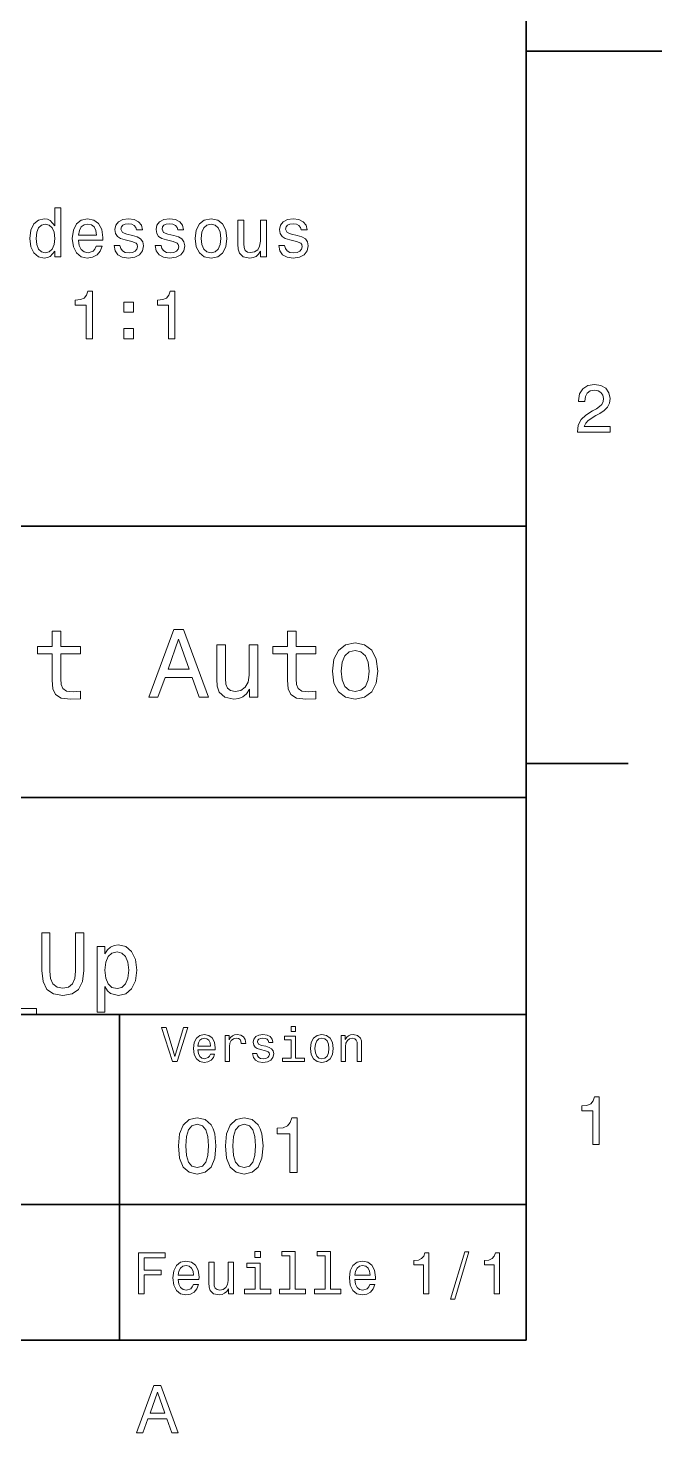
# Model space of a CAD drawing. Extents: x 0 to 297, y 0 to 210.
# Drawn here: x 250.3 to 297, y 3.2 to 106.7 of the extents above; entities that cross this region are included whole.
import ezdxf

# ---------------------------------------------------------------- set-up
doc = ezdxf.new("R2010")
doc.units = 0

msp = doc.modelspace()

# ---------------------------------------------------------------- linework, layer by layer
at = {"color": 7, "lineweight": 35}
for p, q in [((287, 10), (287, 200)), ((97, 70), (287, 70)), ((287, 70), (287, 10)), ((162, 50), (287, 50)), ((162, 34), (287, 34)), ((257, 10), (257, 34)), ((162, 20), (287, 20)), ((10, 10), (287, 10)), ((97, 10), (287, 10))]:
    msp.add_line(p, q, dxfattribs=at)
at = {"color": 7, "lineweight": 35, "ltscale": 0.25}
msp.add_line((287, 105), (297, 105), dxfattribs=at)
at = {"color": 7, "lineweight": 35, "ltscale": 0.1875}
msp.add_line((287, 52.5), (294.5, 52.5), dxfattribs=at)
at = {"color": 7, "lineweight": 13}
for points in [[(252.229324, 90.265923), (252.229324, 89.847336), (252.673126, 89.847336), (252.673126, 93.468376), (252.234375, 93.468376), (252.234375, 92.142006), (251.896469, 92.525291), (251.689697, 92.616066), (251.452667, 92.651367), (251.024002, 92.550507), (250.691147, 92.268082), (250.474289, 91.814194), (250.398636, 91.203964), (250.474289, 90.593735), (250.691147, 90.134796), (251.024002, 89.847336), (251.452667, 89.751518), (251.689697, 89.786819), (251.90152, 89.877594)], [(251.52832, 92.252953), (251.820831, 92.18235), (252.042725, 91.985664), (252.173859, 91.657852), (252.224289, 91.203964), (252.173859, 90.745033), (252.042725, 90.417221), (251.820831, 90.215492), (251.52832, 90.149933), (251.250946, 90.215492), (251.039124, 90.417221), (250.897919, 90.750076), (250.852524, 91.203964), (250.897919, 91.652809), (251.039124, 91.980621), (251.250946, 92.18235)], [(253.98941, 91.072838), (255.764633, 91.072838), (255.769669, 91.27961), (255.68898, 91.859581), (255.467072, 92.293304), (255.114059, 92.55555), (254.645035, 92.651367), (254.186096, 92.550507), (253.833069, 92.268082), (253.606125, 91.809151), (253.525436, 91.203964), (253.601089, 90.583649), (253.828033, 90.129753), (254.17601, 89.847336), (254.629898, 89.751518), (255.02327, 89.817078), (255.346039, 89.988548), (255.583069, 90.26088), (255.719238, 90.623993), (255.280487, 90.623993), (255.189697, 90.422264), (255.058578, 90.270966), (254.685379, 90.149933), (254.397919, 90.205406), (254.181061, 90.38192), (254.039841, 90.66938), (253.98941, 91.057709)], [(253.98941, 91.446037), (254.044891, 91.794022), (254.181061, 92.051224), (254.387833, 92.207565), (254.660156, 92.263039), (254.92746, 92.207565), (255.134232, 92.051224), (255.260315, 91.794022), (255.305695, 91.446037)], [(257.96347, 91.425865), (257.53479, 91.526733), (257.217072, 91.642723), (257.111176, 91.879753), (257.141418, 92.046181), (257.247345, 92.167221), (257.418823, 92.242867), (257.665924, 92.273125), (257.902954, 92.242867), (258.089569, 92.152092), (258.210602, 92.015923), (258.261017, 91.834366), (258.694733, 91.834366), (258.694733, 91.844452), (258.61911, 92.172264), (258.412323, 92.429466), (258.089569, 92.590851), (257.665924, 92.651367), (257.237244, 92.590851), (256.924561, 92.424423), (256.727875, 92.177307), (256.667358, 91.864624), (256.712769, 91.562035), (256.853973, 91.35022), (257.085968, 91.198921), (257.423859, 91.09301), (257.918091, 90.971977), (258.220673, 90.845894), (258.301361, 90.745033), (258.331635, 90.593735), (258.286255, 90.407135), (258.165192, 90.265923), (257.968506, 90.175148), (257.706268, 90.14489), (257.428894, 90.175148), (257.227173, 90.281052), (257.091003, 90.452522), (257.035522, 90.689552), (256.606842, 90.689552), (256.67746, 90.286095), (256.884216, 89.993591), (257.212036, 89.817078), (257.665924, 89.751518), (258.139984, 89.817078), (258.487976, 89.993591), (258.699799, 90.276009), (258.775452, 90.644165), (258.719971, 90.961891), (258.563629, 91.178749), (258.306427, 91.319962)], [(260.999512, 91.425865), (260.570831, 91.526733), (260.253113, 91.642723), (260.147186, 91.879753), (260.17746, 92.046181), (260.283356, 92.167221), (260.454834, 92.242867), (260.701935, 92.273125), (260.938965, 92.242867), (261.12558, 92.152092), (261.246613, 92.015923), (261.297058, 91.834366), (261.730774, 91.834366), (261.730774, 91.844452), (261.655121, 92.172264), (261.448334, 92.429466), (261.12558, 92.590851), (260.701935, 92.651367), (260.273285, 92.590851), (259.960602, 92.424423), (259.763916, 92.177307), (259.7034, 91.864624), (259.748779, 91.562035), (259.889984, 91.35022), (260.121979, 91.198921), (260.459869, 91.09301), (260.954102, 90.971977), (261.256714, 90.845894), (261.337402, 90.745033), (261.367645, 90.593735), (261.322266, 90.407135), (261.201233, 90.265923), (261.004547, 90.175148), (260.74231, 90.14489), (260.464905, 90.175148), (260.263184, 90.281052), (260.127014, 90.452522), (260.071533, 90.689552), (259.642883, 90.689552), (259.71347, 90.286095), (259.920258, 89.993591), (260.248047, 89.817078), (260.701935, 89.751518), (261.176025, 89.817078), (261.523987, 89.993591), (261.735809, 90.276009), (261.811462, 90.644165), (261.755981, 90.961891), (261.59964, 91.178749), (261.342438, 91.319962)], [(262.578033, 91.198921), (262.658722, 90.583649), (262.890717, 90.129753), (263.25885, 89.847336), (263.753113, 89.751518), (264.24231, 89.847336), (264.610443, 90.12471), (264.842438, 90.578606), (264.928162, 91.198921), (264.842438, 91.814194), (264.610443, 92.273125), (264.24231, 92.550507), (263.753113, 92.651367), (263.25885, 92.550507), (262.890717, 92.268082), (262.658722, 91.814194)], [(263.031921, 91.203964), (263.077301, 91.657852), (263.218506, 91.985664), (263.445465, 92.187393), (263.753113, 92.257996), (264.055695, 92.187393), (264.282654, 91.990707), (264.423859, 91.657852), (264.474274, 91.203964), (264.423859, 90.745033), (264.282654, 90.412178), (264.055695, 90.210449), (263.753113, 90.14489), (263.445465, 90.210449), (263.218506, 90.412178), (263.077301, 90.745033)], [(267.833069, 92.55555), (267.389282, 92.55555), (267.389282, 90.992149), (267.338837, 90.629036), (267.192566, 90.366791), (266.965637, 90.205406), (266.668091, 90.154976), (266.431061, 90.19532), (266.279755, 90.316353), (266.194031, 90.523125), (266.173859, 90.815636), (266.173859, 92.55555), (265.730042, 92.55555), (265.730042, 90.775291), (265.745178, 90.417221), (265.841003, 90.119667), (266.133514, 89.847336), (266.602539, 89.751518), (266.854675, 89.786819), (267.071533, 89.877594), (267.258148, 90.033936), (267.409424, 90.26088), (267.409424, 89.847336), (267.833069, 89.847336)], [(270.107574, 91.425865), (269.678894, 91.526733), (269.361176, 91.642723), (269.255249, 91.879753), (269.285522, 92.046181), (269.391418, 92.167221), (269.562897, 92.242867), (269.809998, 92.273125), (270.047058, 92.242867), (270.233643, 92.152092), (270.354675, 92.015923), (270.405121, 91.834366), (270.838837, 91.834366), (270.838837, 91.844452), (270.763184, 92.172264), (270.556396, 92.429466), (270.233643, 92.590851), (269.809998, 92.651367), (269.381348, 92.590851), (269.068665, 92.424423), (268.871979, 92.177307), (268.811462, 91.864624), (268.856842, 91.562035), (268.998047, 91.35022), (269.230042, 91.198921), (269.567932, 91.09301), (270.062164, 90.971977), (270.364777, 90.845894), (270.445465, 90.745033), (270.475708, 90.593735), (270.430328, 90.407135), (270.309296, 90.265923), (270.11261, 90.175148), (269.850372, 90.14489), (269.572998, 90.175148), (269.371246, 90.281052), (269.235077, 90.452522), (269.179626, 90.689552), (268.750946, 90.689552), (268.821533, 90.286095), (269.02832, 89.993591), (269.35614, 89.817078), (269.809998, 89.751518), (270.284088, 89.817078), (270.63205, 89.993591), (270.843872, 90.276009), (270.919525, 90.644165), (270.864044, 90.961891), (270.707703, 91.178749), (270.4505, 91.319962)], [(254.55426, 83.800507), (255.013184, 83.800507), (255.013184, 87.325722), (254.670258, 87.325722), (254.579468, 87.018089), (254.397919, 86.81131), (254.120544, 86.690277), (253.737259, 86.649933), (253.737259, 86.291862), (254.55426, 86.291862)], [(260.626312, 83.800507), (261.085236, 83.800507), (261.085236, 87.325722), (260.74231, 87.325722), (260.65152, 87.018089), (260.469971, 86.81131), (260.192566, 86.690277), (259.809296, 86.649933), (259.809296, 86.291862), (260.626312, 86.291862)], [(257.333069, 85.757278), (258.029053, 85.757278), (258.029053, 86.50872), (257.333069, 86.50872)], [(257.333069, 83.800507), (258.029053, 83.800507), (258.029053, 84.551949), (257.333069, 84.551949)], [(290.76947, 76.916786), (293.175079, 76.916786), (293.175079, 77.350502), (291.273773, 77.350502), (291.3797, 77.587532), (291.561249, 77.784218), (292.121033, 78.142288), (292.418579, 78.293587), (292.751434, 78.510445), (292.988464, 78.762604), (293.124634, 79.060158), (293.175079, 79.398056), (293.089355, 79.821686), (292.852325, 80.154541), (292.489197, 80.366356), (292.020172, 80.442001), (291.536041, 80.35627), (291.167877, 80.119232), (290.930847, 79.740997), (290.850159, 79.241714), (290.850159, 79.171112), (291.309082, 79.171112), (291.309082, 79.211456), (291.354462, 79.554398), (291.490631, 79.806557), (291.707489, 79.967941), (291.994965, 80.023415), (292.287476, 79.972984), (292.504333, 79.846901), (292.645538, 79.650215), (292.695984, 79.403099), (292.660675, 79.171112), (292.56485, 78.974426), (292.403473, 78.802956), (292.181549, 78.651657), (291.884003, 78.490273), (291.389771, 78.177589), (291.041779, 77.844742), (290.835022, 77.441284), (290.76947, 76.931915)], [(252.05043, 60.579971), (252.05043, 58.64193), (252.093658, 58.015129), (252.29538, 57.582851), (252.698853, 57.330688), (253.383286, 57.244236), (254.132568, 57.280258), (254.132568, 57.827808), (253.585022, 57.78458), (253.087891, 57.842216), (252.82132, 58.022331), (252.706055, 58.324928), (252.684448, 58.75), (252.684448, 60.579971), (254.132568, 60.579971), (254.132568, 61.120316), (252.684448, 61.120316), (252.684448, 62.251438), (252.05043, 62.251438), (252.05043, 61.120316), (250.955322, 61.120316), (250.955322, 60.579971)], [(259.175781, 57.381123), (259.838623, 57.381123), (260.364563, 58.850864), (262.360229, 58.850864), (262.886169, 57.381123), (263.563416, 57.381123), (261.733429, 62.388329), (260.998566, 62.388329)], [(269.399109, 60.579971), (269.399109, 58.64193), (269.442352, 58.015129), (269.644073, 57.582851), (270.047546, 57.330688), (270.731995, 57.244236), (271.481262, 57.280258), (271.481262, 57.827808), (270.933716, 57.78458), (270.436584, 57.842216), (270.170013, 58.022331), (270.054749, 58.324928), (270.033142, 58.75), (270.033142, 60.579971), (271.481262, 60.579971), (271.481262, 61.120316), (270.033142, 61.120316), (270.033142, 62.251438), (269.399109, 62.251438), (269.399109, 61.120316), (268.304016, 61.120316), (268.304016, 60.579971)], [(260.595093, 59.463257), (261.365997, 61.667866), (262.136902, 59.463257)], [(267.194519, 61.25), (266.560516, 61.25), (266.560516, 59.016571), (266.488464, 58.497837), (266.279541, 58.123196), (265.955322, 57.892651), (265.530243, 57.820602), (265.19165, 57.878242), (264.975494, 58.051151), (264.853027, 58.346542), (264.824219, 58.764408), (264.824219, 61.25), (264.190186, 61.25), (264.190186, 58.706772), (264.211792, 58.195244), (264.348694, 57.770172), (264.766571, 57.381123), (265.436584, 57.244236), (265.796814, 57.294666), (266.106628, 57.424351), (266.373199, 57.647694), (266.589325, 57.971901), (266.589325, 57.381123), (267.194519, 57.381123)], [(272.698853, 59.311958), (272.814117, 58.432995), (273.145508, 57.78458), (273.671448, 57.381123), (274.377502, 57.244236), (275.076355, 57.381123), (275.602295, 57.777374), (275.933716, 58.425793), (276.056183, 59.311958), (275.933716, 60.190922), (275.602295, 60.846542), (275.076355, 61.242794), (274.377502, 61.386887), (273.671448, 61.242794), (273.145508, 60.839336), (272.814117, 60.190922)], [(273.34726, 59.319164), (273.412109, 59.967579), (273.613831, 60.435879), (273.938019, 60.72406), (274.377502, 60.824928), (274.809784, 60.72406), (275.134003, 60.443081), (275.335724, 59.967579), (275.407776, 59.319164), (275.335724, 58.663544), (275.134003, 58.188038), (274.809784, 57.899853), (274.377502, 57.806194), (273.938019, 57.899853), (273.613831, 58.188038), (273.412109, 58.663544)], [(251.27449, 37.242073), (251.365265, 36.431557), (251.650574, 35.854465), (252.130402, 35.523773), (252.824203, 35.407059), (253.51152, 35.523773), (253.991348, 35.854465), (254.276642, 36.425072), (254.373917, 37.242073), (254.373917, 40.030258), (253.770889, 40.030258), (253.770889, 37.209652), (253.712524, 36.658501), (253.53746, 36.262966), (253.239182, 36.029537), (252.824203, 35.951729), (252.39624, 36.029537), (252.097977, 36.262966), (251.922913, 36.652016), (251.871033, 37.209652), (251.871033, 40.030258), (251.27449, 40.030258)], [(255.923615, 38.474064), (255.923615, 39.012245), (255.353027, 39.012245), (255.353027, 34.181557), (255.923615, 34.181557), (255.923615, 36.061958), (256.124634, 35.757202), (256.351563, 35.556194), (256.92218, 35.407059), (257.466858, 35.530258), (257.894806, 35.899857), (258.173615, 36.483429), (258.277374, 37.274494), (258.173615, 38.059078), (257.894806, 38.642651), (257.466858, 39.005764), (256.92218, 39.135445), (256.610962, 39.096542), (256.345093, 38.973343), (256.118164, 38.76585)], [(256.824921, 35.919308), (256.442352, 36.003601), (256.163544, 36.262966), (255.988464, 36.684437), (255.930115, 37.274494), (255.988464, 37.858067), (256.163544, 38.279537), (256.442352, 38.532421), (256.824921, 38.623199), (257.175049, 38.532421), (257.453888, 38.273052), (257.628967, 37.851585), (257.693787, 37.274494), (257.628967, 36.690922), (257.453888, 36.262966), (257.175049, 36.003601)], [(246.969009, 34.453888), (246.969009, 34), (250.872467, 34), (250.872467, 34.453888)], [(261.71109, 33.03458), (261.08429, 30.905619), (260.439484, 33.03458), (260.09726, 33.03458), (260.904175, 30.530979), (261.264404, 30.530979), (262.053314, 33.03458)], [(262.784576, 31.40634), (264.052582, 31.40634), (264.056183, 31.554033), (263.998566, 31.9683), (263.840057, 32.278099), (263.587891, 32.465416), (263.252869, 32.533859), (262.925079, 32.461815), (262.672913, 32.260086), (262.510803, 31.932276), (262.453156, 31.5), (262.507202, 31.056915), (262.669312, 30.732708), (262.917877, 30.530979), (263.242065, 30.462536), (263.523041, 30.509365), (263.753601, 30.631844), (263.922913, 30.826368), (264.020172, 31.085733), (263.706787, 31.085733), (263.641937, 30.941643), (263.548279, 30.833572), (263.281708, 30.747118), (263.076355, 30.786743), (262.921478, 30.912823), (262.820618, 31.118155), (262.784576, 31.395533)], [(262.784576, 31.672911), (262.824219, 31.921469), (262.921478, 32.105186), (263.069153, 32.216858), (263.263702, 32.256485), (263.45462, 32.216858), (263.602295, 32.105186), (263.692352, 31.921469), (263.724792, 31.672911)], [(264.794678, 30.530979), (265.111664, 30.530979), (265.111664, 31.636887), (265.144104, 31.903458), (265.241364, 32.094379), (265.399841, 32.209652), (265.612396, 32.249279), (265.770905, 32.224064), (265.889771, 32.152016), (265.961823, 32.029537), (265.98703, 31.863832), (266.307648, 31.863832), (266.264404, 32.155621), (266.145538, 32.364552), (265.947418, 32.490635), (265.677246, 32.533859), (265.49353, 32.505043), (265.335022, 32.432995), (265.194519, 32.310516), (265.082855, 32.144814), (265.082855, 32.465416), (264.794678, 32.465416)], [(267.791779, 31.658501), (267.485596, 31.730547), (267.258636, 31.8134), (267.182983, 31.982708), (267.20462, 32.101585), (267.280273, 32.188038), (267.40274, 32.242073), (267.579254, 32.263687), (267.748566, 32.242073), (267.881836, 32.177231), (267.968292, 32.079971), (268.004333, 31.950287), (268.314117, 31.950287), (268.314117, 31.957493), (268.260101, 32.191643), (268.112396, 32.375359), (267.881836, 32.490635), (267.579254, 32.533859), (267.273041, 32.490635), (267.049713, 32.371758), (266.90921, 32.195244), (266.865997, 31.971901), (266.898407, 31.755764), (266.999268, 31.604465), (267.164978, 31.496397), (267.406342, 31.420748), (267.759369, 31.334293), (267.975494, 31.244236), (268.033142, 31.17219), (268.054749, 31.064121), (268.022339, 30.930836), (267.935883, 30.829971), (267.79538, 30.765129), (267.608063, 30.743515), (267.409943, 30.765129), (267.265839, 30.840778), (267.168579, 30.963255), (267.128967, 31.132565), (266.822754, 31.132565), (266.873199, 30.844379), (267.020905, 30.635447), (267.255035, 30.509365), (267.579254, 30.462536), (267.917877, 30.509365), (268.166412, 30.635447), (268.317719, 30.837175), (268.371765, 31.100143), (268.332123, 31.327089), (268.220459, 31.481987), (268.036743, 31.582851)], [(269.981995, 30.79755), (269.981995, 32.400574), (269.167877, 32.400574), (269.167877, 32.130402), (269.664978, 32.130402), (269.664978, 30.79755), (269.016571, 30.79755), (269.016571, 30.530979), (270.637604, 30.530979), (270.637604, 30.79755)], [(269.992798, 33.117435), (269.657776, 33.117435), (269.657776, 32.757202), (269.992798, 32.757202)], [(271.087891, 31.496397), (271.145538, 31.056915), (271.311249, 30.732708), (271.574219, 30.530979), (271.927246, 30.462536), (272.276672, 30.530979), (272.539612, 30.729107), (272.705322, 31.053314), (272.766571, 31.496397), (272.705322, 31.935879), (272.539612, 32.263687), (272.276672, 32.461815), (271.927246, 32.533859), (271.574219, 32.461815), (271.311249, 32.260086), (271.145538, 31.935879)], [(271.412109, 31.5), (271.444519, 31.824207), (271.54538, 32.058357), (271.707489, 32.20245), (271.927246, 32.25288), (272.143372, 32.20245), (272.305481, 32.061958), (272.406342, 31.824207), (272.442352, 31.5), (272.406342, 31.17219), (272.305481, 30.934437), (272.143372, 30.790344), (271.927246, 30.743515), (271.707489, 30.790344), (271.54538, 30.934437), (271.444519, 31.17219)], [(273.350159, 30.530979), (273.667145, 30.530979), (273.667145, 31.647694), (273.699554, 31.903458), (273.804047, 32.090778), (273.966125, 32.206051), (274.182281, 32.249279), (274.355194, 32.213257), (274.463257, 32.115993), (274.517303, 31.95389), (274.535309, 31.737751), (274.535309, 30.530979), (274.852295, 30.530979), (274.852295, 31.802593), (274.837891, 32.058357), (274.773041, 32.270893), (274.560516, 32.465416), (274.229095, 32.533859), (274.04538, 32.508644), (273.890503, 32.440201), (273.757202, 32.324928), (273.65274, 32.170029), (273.65274, 32.465416), (273.350159, 32.465416)], [(291.909241, 24.416786), (292.368164, 24.416786), (292.368164, 27.942001), (292.025208, 27.942001), (291.934448, 27.634365), (291.752899, 27.427593), (291.475525, 27.306557), (291.092224, 27.266211), (291.092224, 26.90814), (291.909241, 26.90814)], [(261.345825, 24.314121), (261.432281, 23.409224), (261.703156, 22.763689), (262.135437, 22.371759), (262.734863, 22.244957), (263.328522, 22.371759), (263.760803, 22.763689), (264.02594, 23.409224), (264.118164, 24.314121), (264.02594, 25.213257), (263.916412, 25.570606), (263.760803, 25.864553), (263.328522, 26.256485), (262.734863, 26.38905), (262.135437, 26.256485), (261.703156, 25.858791), (261.432281, 25.213257)], [(261.899139, 24.314121), (261.945251, 25.011528), (262.089325, 25.51297), (262.348694, 25.806917), (262.734863, 25.910664), (263.115265, 25.806917), (263.374634, 25.51297), (263.518738, 25.011528), (263.56485, 24.314121), (263.518738, 23.610952), (263.374634, 23.10951), (263.115265, 22.815563), (262.734863, 22.717581), (262.348694, 22.815563), (262.089325, 23.10951), (261.945251, 23.610952)], [(264.815552, 24.314121), (264.902008, 23.409224), (265.172913, 22.763689), (265.605194, 22.371759), (266.20462, 22.244957), (266.798279, 22.371759), (267.23056, 22.763689), (267.495667, 23.409224), (267.587891, 24.314121), (267.495667, 25.213257), (267.386169, 25.570606), (267.23056, 25.864553), (266.798279, 26.256485), (266.20462, 26.38905), (265.605194, 26.256485), (265.172913, 25.858791), (264.902008, 25.213257)], [(265.368866, 24.314121), (265.414978, 25.011528), (265.559082, 25.51297), (265.818451, 25.806917), (266.20462, 25.910664), (266.585022, 25.806917), (266.844391, 25.51297), (266.988464, 25.011528), (267.034576, 24.314121), (266.988464, 23.610952), (266.844391, 23.10951), (266.585022, 22.815563), (266.20462, 22.717581), (265.818451, 22.815563), (265.559082, 23.10951), (265.414978, 23.610952)], [(269.570618, 22.360231), (270.095093, 22.360231), (270.095093, 26.38905), (269.703156, 26.38905), (269.599426, 26.037464), (269.391937, 25.801153), (269.074921, 25.662825), (268.636902, 25.616714), (268.636902, 25.207493), (269.570618, 25.207493)], [(258.414978, 13.428675), (258.817017, 13.428675), (258.817017, 14.807637), (260.079254, 14.807637), (260.079254, 15.166427), (258.817017, 15.166427), (258.817017, 16.065563), (260.368866, 16.065563), (260.368866, 16.428675), (258.414978, 16.428675)], [(261.341492, 14.479107), (262.863098, 14.479107), (262.867432, 14.656341), (262.798279, 15.153459), (262.608063, 15.525217), (262.305481, 15.75), (261.903473, 15.832133), (261.510101, 15.745678), (261.207489, 15.503603), (261.01297, 15.110231), (260.943817, 14.591499), (261.008636, 14.059798), (261.203156, 13.67075), (261.501434, 13.428675), (261.890503, 13.346542), (262.227661, 13.402739), (262.504333, 13.549712), (262.707489, 13.783141), (262.824219, 14.09438), (262.44812, 14.09438), (262.370331, 13.92147), (262.257935, 13.791787), (261.938049, 13.688041), (261.69165, 13.735591), (261.505768, 13.886888), (261.384735, 14.133286), (261.341492, 14.466139)], [(265.400574, 15.75), (265.020172, 15.75), (265.020172, 14.409943), (264.976959, 14.098703), (264.851593, 13.873919), (264.657074, 13.735591), (264.402008, 13.692364), (264.198853, 13.726946), (264.069153, 13.830692), (263.995667, 14.007925), (263.978394, 14.258646), (263.978394, 15.75), (263.597992, 15.75), (263.597992, 14.224064), (263.610962, 13.917148), (263.693085, 13.662104), (263.943817, 13.428675), (264.345825, 13.346542), (264.561951, 13.376801), (264.747833, 13.454611), (264.907776, 13.588617), (265.037476, 13.783141), (265.037476, 13.428675), (265.400574, 13.428675)], [(267.376068, 13.748559), (267.376068, 15.672191), (266.399139, 15.672191), (266.399139, 15.347983), (266.995667, 15.347983), (266.995667, 13.748559), (266.21759, 13.748559), (266.21759, 13.428675), (268.162811, 13.428675), (268.162811, 13.748559)], [(267.389038, 16.532421), (266.98703, 16.532421), (266.98703, 16.100145), (267.389038, 16.100145)], [(269.572052, 16.212536), (269.572052, 13.748559), (268.789612, 13.748559), (268.789612, 13.428675), (270.73056, 13.428675), (270.73056, 13.748559), (269.952454, 13.748559), (269.952454, 16.532421), (268.975494, 16.532421), (268.975494, 16.212536)], [(272.174347, 16.212536), (272.174347, 13.748559), (271.391937, 13.748559), (271.391937, 13.428675), (273.332855, 13.428675), (273.332855, 13.748559), (272.554749, 13.748559), (272.554749, 16.532421), (271.57782, 16.532421), (271.57782, 16.212536)], [(274.353027, 14.479107), (275.874634, 14.479107), (275.878967, 14.656341), (275.809814, 15.153459), (275.619598, 15.525217), (275.317017, 15.75), (274.914978, 15.832133), (274.521606, 15.745678), (274.219025, 15.503603), (274.024506, 15.110231), (273.955322, 14.591499), (274.020172, 14.059798), (274.214691, 13.67075), (274.51297, 13.428675), (274.902008, 13.346542), (275.239197, 13.402739), (275.515839, 13.549712), (275.719025, 13.783141), (275.835724, 14.09438), (275.459656, 14.09438), (275.381836, 13.92147), (275.26944, 13.791787), (274.949554, 13.688041), (274.703186, 13.735591), (274.517303, 13.886888), (274.39624, 14.133286), (274.353027, 14.466139)], [(279.416443, 13.428675), (279.809814, 13.428675), (279.809814, 16.450289), (279.515839, 16.450289), (279.438049, 16.1866), (279.28241, 16.009367), (279.044678, 15.905621), (278.716125, 15.871038), (278.716125, 15.564121), (279.416443, 15.564121)], [(281.42218, 13.026657), (281.720459, 13.026657), (282.766571, 16.510807), (282.463989, 16.510807)], [(284.621033, 13.428675), (285.014404, 13.428675), (285.014404, 16.450289), (284.720459, 16.450289), (284.642639, 16.1866), (284.48703, 16.009367), (284.249268, 15.905621), (283.920746, 15.871038), (283.920746, 15.564121), (284.621033, 15.564121)], [(261.341492, 14.798992), (261.389038, 15.097262), (261.505768, 15.317724), (261.682983, 15.45173), (261.916412, 15.49928), (262.145538, 15.45173), (262.322754, 15.317724), (262.430847, 15.097262), (262.469727, 14.798992)], [(274.353027, 14.798992), (274.400574, 15.097262), (274.517303, 15.317724), (274.694519, 15.45173), (274.927948, 15.49928), (275.157074, 15.45173), (275.33429, 15.317724), (275.442352, 15.097262), (275.481262, 14.798992)], [(258.266846, 3.166787), (258.730835, 3.166787), (259.098999, 4.195605), (260.495972, 4.195605), (260.864105, 3.166787), (261.338165, 3.166787), (260.05719, 6.67183), (259.542786, 6.67183)], [(259.260376, 4.624279), (259.799988, 6.167507), (260.33963, 4.624279)]]:
    msp.add_lwpolyline(points, close=True, dxfattribs=at)

doc.saveas('drawing.dxf')
